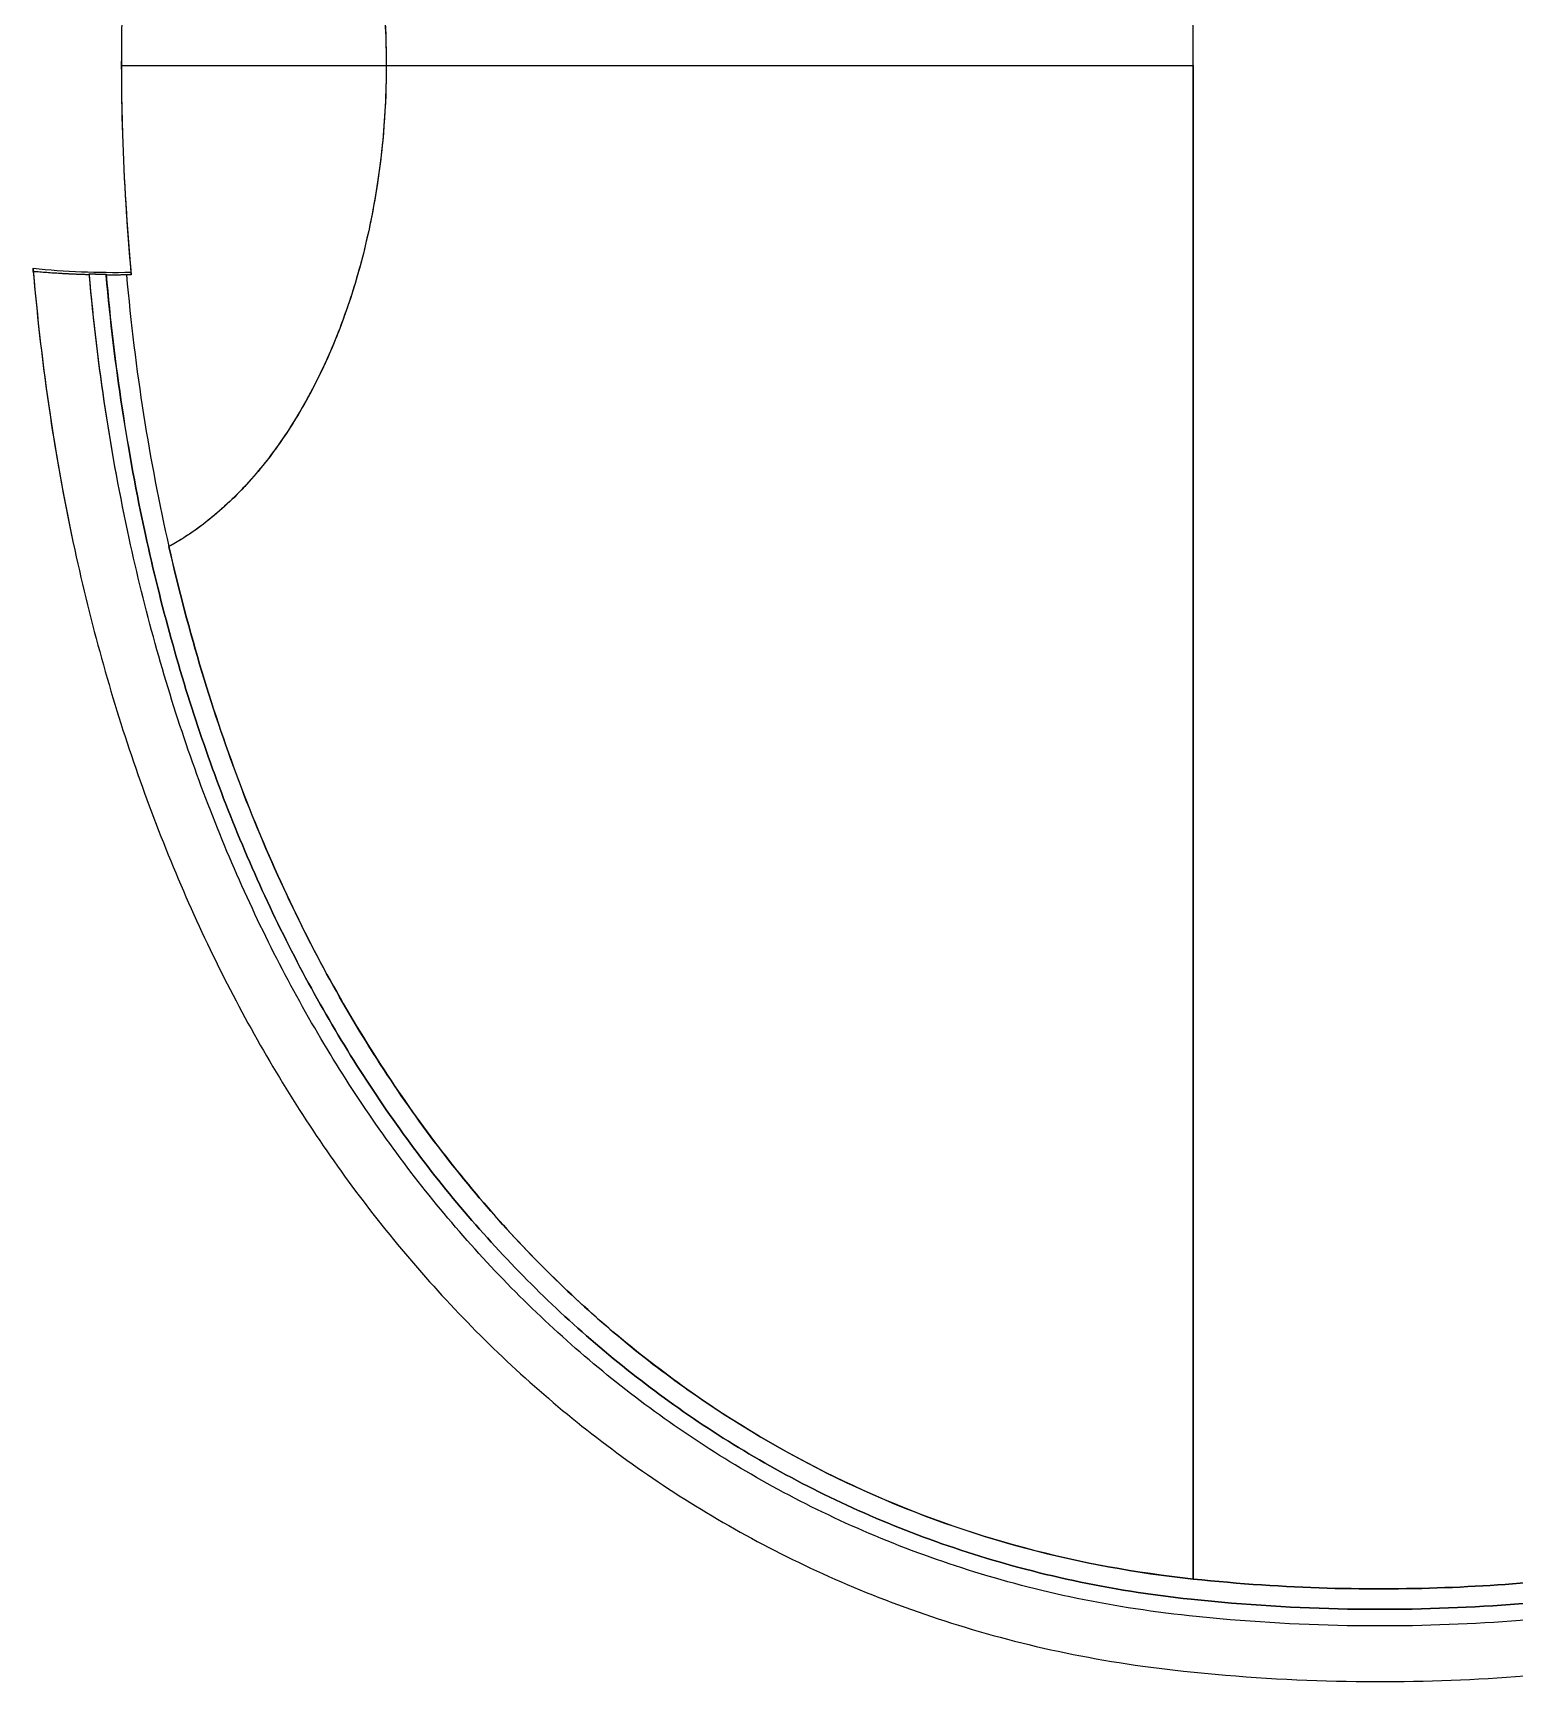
# Model space of a CAD drawing. Header units: millimetres. Extents: x -377 to 377, y -222 to 223.
# Drawn here: x -376.7 to -216.8, y -174.7 to 3.4 of the extents above; entities that cross this region are included whole.
import ezdxf

# ---------------------------------------------------------------- set-up
doc = ezdxf.new("R2010")
doc.units = ezdxf.units.MM
doc.layers.add('TOP_PLATE_ORIENTED', color=7, linetype='CONTINUOUS')

msp = doc.modelspace()

# ---------------------------------------------------------------- linework, layer by layer
at = {"layer": 'TOP_PLATE_ORIENTED'}
for p, q in [((-366.07, -22.67, -135.55), (-366.07, -22.38, -140.61)), ((-366.07, -22.67, -135.55), (-366.07, -22.38, -140.61)), ((-251.73, -165.55, -137.21), (-251.73, -165.55, -135.61)), ((-251.73, -165.55, -137.21), (-251.73, -165.55, -135.61)), ((-251.92, -167.34, -137.21), (-251.92, -167.34, -135.61)), ((-251.92, -167.34, -137.21), (-251.92, -167.34, -135.61)), ((-252.55, -173.31, -140.61), (-252.55, -173.31, -135.61)), ((-252.55, -173.31, -140.61), (-252.55, -173.31, -135.61))]:
    msp.add_line(p, q, dxfattribs=at)
for points, knots in [([(-251.5, -0.07, -130.34), (-251.5, 29.73, -130.34), (-251.5, 59.52, -131.25), (-251.5, 87.35, -133), (-251.5, 115.17, -134.75), (-251.5, 141.04, -137.34), (-251.5, 163.23, -140.61)], [0, 0, 0, 0, 0.5, 0.5, 0.5, 1, 1, 1, 1]), ([(-251.5, -0.07, -125.34), (-251.5, 29.73, -125.34), (-251.5, 59.52, -126.25), (-251.5, 87.35, -128), (-251.5, 115.17, -129.75), (-251.5, 141.04, -132.34), (-251.5, 163.23, -135.61)], [0, 0, 0, 0, 0.5, 0.5, 0.5, 1, 1, 1, 1]), ([(-251.5, -0.07, -125.34), (-251.5, 29.73, -125.34), (-251.5, 59.52, -126.25), (-251.5, 87.35, -128), (-251.5, 115.17, -129.75), (-251.5, 141.04, -132.34), (-251.5, 163.23, -135.61)], [0, 0, 0, 0, 0.5, 0.5, 0.5, 1, 1, 1, 1]), ([(-251.5, -0.07, -130.34), (-251.5, 29.73, -130.34), (-251.5, 59.52, -131.25), (-251.5, 87.35, -133), (-251.5, 115.17, -134.75), (-251.5, 141.04, -137.34), (-251.5, 163.23, -140.61)], [0, 0, 0, 0, 0.5, 0.5, 0.5, 1, 1, 1, 1]), ([(-361.99, 51.85, -140.61), (-360.45, 51, -140.4), (-359, 50.02, -140.21), (-357.63, 48.91, -140.02), (-356.25, 47.8, -139.83), (-354.94, 46.57, -139.66), (-353.73, 45.26, -139.49), (-352.52, 43.96, -139.32), (-351.4, 42.58, -139.17), (-350.37, 41.15, -139.03), (-349.34, 39.72, -138.88), (-348.4, 38.23, -138.75), (-347.54, 36.73, -138.63), (-346.67, 35.22, -138.51), (-345.89, 33.68, -138.4), (-345.16, 32.09, -138.3), (-343.69, 28.89, -138.09), (-342.43, 25.46, -137.91), (-341.36, 21.51, -137.76), (-340.82, 19.54, -137.68), (-340.34, 17.44, -137.62), (-339.92, 15.18, -137.56), (-339.51, 12.92, -137.5), (-339.17, 10.51, -137.45), (-338.93, 7.97, -137.41), (-338.69, 5.43, -137.38), (-338.55, 2.76, -137.36), (-338.55, -0.07, -137.36)], [0, 0, 0, 0, 0.1, 0.1, 0.1, 0.2, 0.2, 0.2, 0.3, 0.3, 0.3, 0.4, 0.4, 0.4, 0.5, 0.5, 0.5, 0.7, 0.7, 0.7, 0.8, 0.8, 0.8, 0.9, 0.9, 0.9, 1, 1, 1, 1]), ([(-361.99, 51.85, -140.61), (-360.03, 50.77, -140.61), (-358.55, 49.69, -140.61), (-357.25, 48.6, -140.61), (-355.95, 47.52, -140.61), (-354.83, 46.44, -140.61), (-353.82, 45.36, -140.61), (-351.79, 43.2, -140.61), (-350.21, 41.03, -140.61), (-348.83, 38.87, -140.61), (-347.46, 36.71, -140.61), (-346.3, 34.54, -140.61), (-345.29, 32.38, -140.61), (-344.28, 30.22, -140.61), (-343.43, 28.05, -140.61), (-342.69, 25.89, -140.61), (-341.22, 21.57, -140.61), (-340.21, 17.24, -140.61), (-339.54, 12.91, -140.61), (-338.87, 8.59, -140.61), (-338.55, 4.26, -140.61), (-338.55, -0.07, -140.61), (-338.55, -4.39, -140.61), (-338.87, -8.72, -140.61), (-339.54, -13.04, -140.61), (-340.21, -17.37, -140.61), (-341.22, -21.7, -140.61), (-342.69, -26.02, -140.61), (-343.43, -28.19, -140.61), (-344.28, -30.35, -140.61), (-345.29, -32.51, -140.61), (-346.3, -34.68, -140.61), (-347.46, -36.84, -140.61), (-348.83, -39, -140.61), (-350.21, -41.16, -140.61), (-351.79, -43.33, -140.61), (-353.82, -45.49, -140.61), (-354.83, -46.57, -140.61), (-355.95, -47.65, -140.61), (-357.25, -48.74, -140.61), (-358.55, -49.82, -140.61), (-360.03, -50.9, -140.61), (-361.99, -51.98, -140.61)], [0, 0, 0, 0, 0.03125, 0.03125, 0.03125, 0.0625, 0.0625, 0.0625, 0.125, 0.125, 0.125, 0.1875, 0.1875, 0.1875, 0.25, 0.25, 0.25, 0.375, 0.375, 0.375, 0.5, 0.5, 0.5, 0.625, 0.625, 0.625, 0.75, 0.75, 0.75, 0.8125, 0.8125, 0.8125, 0.875, 0.875, 0.875, 0.9375, 0.9375, 0.9375, 0.96875, 0.96875, 0.96875, 1, 1, 1, 1]), ([(-361.99, 51.85, -140.61), (-360.45, 51, -140.4), (-359, 50.02, -140.21), (-357.63, 48.91, -140.02), (-356.25, 47.8, -139.83), (-354.94, 46.57, -139.66), (-353.73, 45.26, -139.49), (-352.52, 43.96, -139.32), (-351.4, 42.58, -139.17), (-350.37, 41.15, -139.03), (-349.34, 39.72, -138.88), (-348.4, 38.23, -138.75), (-347.54, 36.73, -138.63), (-346.67, 35.22, -138.51), (-345.89, 33.68, -138.4), (-345.16, 32.09, -138.3), (-343.69, 28.89, -138.09), (-342.43, 25.46, -137.91), (-341.36, 21.51, -137.76), (-340.82, 19.54, -137.68), (-340.34, 17.44, -137.62), (-339.92, 15.18, -137.56), (-339.51, 12.92, -137.5), (-339.17, 10.51, -137.45), (-338.93, 7.97, -137.41), (-338.69, 5.43, -137.38), (-338.55, 2.76, -137.36), (-338.55, -0.07, -137.36)], [0, 0, 0, 0, 0.1, 0.1, 0.1, 0.2, 0.2, 0.2, 0.3, 0.3, 0.3, 0.4, 0.4, 0.4, 0.5, 0.5, 0.5, 0.7, 0.7, 0.7, 0.8, 0.8, 0.8, 0.9, 0.9, 0.9, 1, 1, 1, 1]), ([(-361.99, 51.85, -140.61), (-360.03, 50.77, -140.61), (-358.55, 49.69, -140.61), (-357.25, 48.6, -140.61), (-355.95, 47.52, -140.61), (-354.83, 46.44, -140.61), (-353.82, 45.36, -140.61), (-351.79, 43.2, -140.61), (-350.21, 41.03, -140.61), (-348.83, 38.87, -140.61), (-347.46, 36.71, -140.61), (-346.3, 34.54, -140.61), (-345.29, 32.38, -140.61), (-344.28, 30.22, -140.61), (-343.43, 28.05, -140.61), (-342.69, 25.89, -140.61), (-341.22, 21.57, -140.61), (-340.21, 17.24, -140.61), (-339.54, 12.91, -140.61), (-338.87, 8.59, -140.61), (-338.55, 4.26, -140.61), (-338.55, -0.07, -140.61), (-338.55, -4.39, -140.61), (-338.87, -8.72, -140.61), (-339.54, -13.04, -140.61), (-340.21, -17.37, -140.61), (-341.22, -21.7, -140.61), (-342.69, -26.02, -140.61), (-343.43, -28.19, -140.61), (-344.28, -30.35, -140.61), (-345.29, -32.51, -140.61), (-346.3, -34.68, -140.61), (-347.46, -36.84, -140.61), (-348.83, -39, -140.61), (-350.21, -41.16, -140.61), (-351.79, -43.33, -140.61), (-353.82, -45.49, -140.61), (-354.83, -46.57, -140.61), (-355.95, -47.65, -140.61), (-357.25, -48.74, -140.61), (-358.55, -49.82, -140.61), (-360.03, -50.9, -140.61), (-361.99, -51.98, -140.61)], [0, 0, 0, 0, 0.03125, 0.03125, 0.03125, 0.0625, 0.0625, 0.0625, 0.125, 0.125, 0.125, 0.1875, 0.1875, 0.1875, 0.25, 0.25, 0.25, 0.375, 0.375, 0.375, 0.5, 0.5, 0.5, 0.625, 0.625, 0.625, 0.75, 0.75, 0.75, 0.8125, 0.8125, 0.8125, 0.875, 0.875, 0.875, 0.9375, 0.9375, 0.9375, 0.96875, 0.96875, 0.96875, 1, 1, 1, 1]), ([(-366.07, -22.38, -140.61), (-366.49, -17.42, -140.61), (-366.81, -12.47, -140.61), (-366.97, -7.5, -140.61), (-367.13, -2.54, -140.61), (-367.13, 2.43, -140.61), (-366.97, 7.39, -140.61), (-366.81, 12.35, -140.61), (-366.49, 17.3, -140.61), (-366.07, 22.25, -140.61)], [0, 0, 0, 0, 0.333333, 0.333333, 0.333333, 0.666667, 0.666667, 0.666667, 1, 1, 1, 1]), ([(-366.07, -22.38, -140.61), (-366.49, -17.42, -140.61), (-366.81, -12.47, -140.61), (-366.97, -7.5, -140.61), (-367.13, -2.54, -140.61), (-367.13, 2.43, -140.61), (-366.97, 7.39, -140.61), (-366.81, 12.35, -140.61), (-366.49, 17.3, -140.61), (-366.07, 22.25, -140.61)], [0, 0, 0, 0, 0.333333, 0.333333, 0.333333, 0.666667, 0.666667, 0.666667, 1, 1, 1, 1]), ([(-366.07, 22.54, -135.55), (-366.29, 19.99, -135.55), (-366.49, 17.45, -135.55), (-366.64, 14.92, -135.55), (-366.96, 9.87, -135.55), (-367.12, 4.87, -135.56), (-367.12, -0.07, -135.56)], [0, 0, 0, 0, 0.333333, 0.333333, 0.333333, 1, 1, 1, 1]), ([(-366.07, 22.54, -135.55), (-366.29, 19.99, -135.55), (-366.49, 17.45, -135.55), (-366.64, 14.92, -135.55), (-366.96, 9.87, -135.55), (-367.12, 4.87, -135.56), (-367.12, -0.07, -135.56)], [0, 0, 0, 0, 0.333333, 0.333333, 0.333333, 1, 1, 1, 1]), ([(-367.12, -0.07, -135.56), (-367.12, -2.53, -135.56), (-367.08, -5.02, -135.56), (-367, -7.52, -135.56), (-366.84, -12.51, -135.55), (-366.52, -17.57, -135.55), (-366.07, -22.67, -135.55)], [0, 0, 0, 0, 0.333333, 0.333333, 0.333333, 1, 1, 1, 1]), ([(-367.12, -0.07, -135.56), (-367.12, -2.53, -135.56), (-367.08, -5.02, -135.56), (-367, -7.52, -135.56), (-366.84, -12.51, -135.55), (-366.52, -17.57, -135.55), (-366.07, -22.67, -135.55)], [0, 0, 0, 0, 0.333333, 0.333333, 0.333333, 1, 1, 1, 1]), ([(-338.55, -0.07, -137.36), (-338.55, -3.08, -137.36), (-338.7, -5.93, -137.38), (-338.98, -8.65, -137.42), (-339.26, -11.38, -137.46), (-339.65, -13.99, -137.52), (-340.13, -16.42, -137.59), (-340.61, -18.84, -137.65), (-341.17, -21.09, -137.73), (-341.8, -23.2, -137.82), (-342.42, -25.3, -137.91), (-343.1, -27.27, -138.01), (-343.85, -29.15, -138.11), (-344.59, -31.03, -138.22), (-345.39, -32.81, -138.33), (-346.28, -34.55, -138.46), (-347.18, -36.29, -138.58), (-348.15, -37.99, -138.72), (-349.24, -39.63, -138.87), (-350.33, -41.28, -139.02), (-351.52, -42.88, -139.19), (-352.84, -44.4, -139.37), (-354.15, -45.91, -139.55), (-355.59, -47.34, -139.74), (-357.11, -48.62, -139.95), (-358.64, -49.9, -140.16), (-360.25, -51.02, -140.38), (-361.99, -51.98, -140.61)], [0, 0, 0, 0, 0.111111, 0.111111, 0.111111, 0.222222, 0.222222, 0.222222, 0.333333, 0.333333, 0.333333, 0.444444, 0.444444, 0.444444, 0.555556, 0.555556, 0.555556, 0.666667, 0.666667, 0.666667, 0.777778, 0.777778, 0.777778, 0.888889, 0.888889, 0.888889, 1, 1, 1, 1]), ([(-338.55, -0.07, -137.36), (-338.55, -3.08, -137.36), (-338.7, -5.93, -137.38), (-338.98, -8.65, -137.42), (-339.26, -11.38, -137.46), (-339.65, -13.99, -137.52), (-340.13, -16.42, -137.59), (-340.61, -18.84, -137.65), (-341.17, -21.09, -137.73), (-341.8, -23.2, -137.82), (-342.42, -25.3, -137.91), (-343.1, -27.27, -138.01), (-343.85, -29.15, -138.11), (-344.59, -31.03, -138.22), (-345.39, -32.81, -138.33), (-346.28, -34.55, -138.46), (-347.18, -36.29, -138.58), (-348.15, -37.99, -138.72), (-349.24, -39.63, -138.87), (-350.33, -41.28, -139.02), (-351.52, -42.88, -139.19), (-352.84, -44.4, -139.37), (-354.15, -45.91, -139.55), (-355.59, -47.34, -139.74), (-357.11, -48.62, -139.95), (-358.64, -49.9, -140.16), (-360.25, -51.02, -140.38), (-361.99, -51.98, -140.61)], [0, 0, 0, 0, 0.111111, 0.111111, 0.111111, 0.222222, 0.222222, 0.222222, 0.333333, 0.333333, 0.333333, 0.444444, 0.444444, 0.444444, 0.555556, 0.555556, 0.555556, 0.666667, 0.666667, 0.666667, 0.777778, 0.777778, 0.777778, 0.888889, 0.888889, 0.888889, 1, 1, 1, 1]), ([(-251.5, -163.37, -135.61), (-251.5, -141.17, -132.34), (-251.5, -115.3, -129.75), (-251.5, -87.48, -128), (-251.5, -59.65, -126.25), (-251.5, -29.86, -125.34), (-251.5, -0.07, -125.34)], [0, 0, 0, 0, 0.5, 0.5, 0.5, 1, 1, 1, 1]), ([(-251.5, -163.37, -135.61), (-251.5, -141.17, -132.34), (-251.5, -115.3, -129.75), (-251.5, -87.48, -128), (-251.5, -59.65, -126.25), (-251.5, -29.86, -125.34), (-251.5, -0.07, -125.34)], [0, 0, 0, 0, 0.5, 0.5, 0.5, 1, 1, 1, 1]), ([(-251.5, -0.07, -130.34), (-251.5, -29.86, -130.34), (-251.5, -59.65, -131.25), (-251.5, -87.48, -133), (-251.5, -115.3, -134.75), (-251.5, -141.17, -137.34), (-251.5, -163.37, -140.61)], [0, 0, 0, 0, 0.5, 0.5, 0.5, 1, 1, 1, 1]), ([(-251.5, -0.07, -130.34), (-251.5, -29.86, -130.34), (-251.5, -59.65, -131.25), (-251.5, -87.48, -133), (-251.5, -115.3, -134.75), (-251.5, -141.17, -137.34), (-251.5, -163.37, -140.61)], [0, 0, 0, 0, 0.5, 0.5, 0.5, 1, 1, 1, 1]), ([(-376.65, -21.96, -140.61), (-375.76, -32.63, -140.61), (-374.23, -42.74, -140.61), (-372.15, -52.34, -140.61), (-370.42, -60.31, -140.61), (-368.3, -67.93, -140.61), (-365.81, -75.21, -140.61), (-363.32, -82.49, -140.61), (-360.46, -89.45, -140.61), (-357.24, -96.07, -140.61), (-354.02, -102.7, -140.61), (-350.43, -108.99, -140.61), (-346.47, -114.95, -140.61), (-342.51, -120.91, -140.61), (-338.17, -126.53, -140.61), (-333.43, -131.79, -140.61), (-328.69, -137.05, -140.61), (-323.55, -141.95, -140.61), (-317.96, -146.45, -140.61), (-312.37, -150.94, -140.61), (-306.34, -155.03, -140.61), (-299.76, -158.64, -140.61), (-293.19, -162.25, -140.61), (-286.08, -165.38, -140.61), (-278.29, -167.89, -140.61), (-270.5, -170.41, -140.61), (-262.02, -172.31, -140.61), (-252.55, -173.31, -140.61)], [0, 0, 0, 0, 0.130938, 0.130938, 0.130938, 0.239571, 0.239571, 0.239571, 0.348203, 0.348203, 0.348203, 0.456836, 0.456836, 0.456836, 0.565469, 0.565469, 0.565469, 0.674102, 0.674102, 0.674102, 0.782734, 0.782734, 0.782734, 0.891367, 0.891367, 0.891367, 1, 1, 1, 1]), ([(-376.65, -21.96, -140.61), (-375.76, -32.63, -140.61), (-374.23, -42.74, -140.61), (-372.15, -52.34, -140.61), (-370.42, -60.31, -140.61), (-368.3, -67.93, -140.61), (-365.81, -75.21, -140.61), (-363.32, -82.49, -140.61), (-360.46, -89.45, -140.61), (-357.24, -96.07, -140.61), (-354.02, -102.7, -140.61), (-350.43, -108.99, -140.61), (-346.47, -114.95, -140.61), (-342.51, -120.91, -140.61), (-338.17, -126.53, -140.61), (-333.43, -131.79, -140.61), (-328.69, -137.05, -140.61), (-323.55, -141.95, -140.61), (-317.96, -146.45, -140.61), (-312.37, -150.94, -140.61), (-306.34, -155.03, -140.61), (-299.76, -158.64, -140.61), (-293.19, -162.25, -140.61), (-286.08, -165.38, -140.61), (-278.29, -167.89, -140.61), (-270.5, -170.41, -140.61), (-262.02, -172.31, -140.61), (-252.55, -173.31, -140.61)], [0, 0, 0, 0, 0.130938, 0.130938, 0.130938, 0.239571, 0.239571, 0.239571, 0.348203, 0.348203, 0.348203, 0.456836, 0.456836, 0.456836, 0.565469, 0.565469, 0.565469, 0.674102, 0.674102, 0.674102, 0.782734, 0.782734, 0.782734, 0.891367, 0.891367, 0.891367, 1, 1, 1, 1]), ([(-376.62, -22.31, -135.61), (-375.72, -32.86, -135.61), (-374.21, -42.85, -135.61), (-372.15, -52.34, -135.61), (-370.42, -60.31, -135.61), (-368.3, -67.93, -135.61), (-365.81, -75.21, -135.61), (-363.32, -82.49, -135.61), (-360.46, -89.45, -135.61), (-357.24, -96.07, -135.61), (-354.02, -102.7, -135.61), (-350.43, -108.99, -135.61), (-346.47, -114.95, -135.61), (-342.51, -120.91, -135.61), (-338.17, -126.53, -135.61), (-333.43, -131.79, -135.61), (-328.69, -137.05, -135.61), (-323.55, -141.95, -135.61), (-317.96, -146.45, -135.61), (-312.37, -150.94, -135.61), (-306.34, -155.03, -135.61), (-299.76, -158.64, -135.61), (-293.19, -162.25, -135.61), (-286.08, -165.38, -135.61), (-278.29, -167.89, -135.61), (-270.5, -170.41, -135.61), (-262.02, -172.31, -135.61), (-252.55, -173.31, -135.61)], [0, 0, 0, 0, 0.129679, 0.129679, 0.129679, 0.238469, 0.238469, 0.238469, 0.347259, 0.347259, 0.347259, 0.456049, 0.456049, 0.456049, 0.564839, 0.564839, 0.564839, 0.673629, 0.673629, 0.673629, 0.78242, 0.78242, 0.78242, 0.89121, 0.89121, 0.89121, 1, 1, 1, 1]), ([(-376.62, -22.31, -135.61), (-375.72, -32.86, -135.61), (-374.21, -42.85, -135.61), (-372.15, -52.34, -135.61), (-370.42, -60.31, -135.61), (-368.3, -67.93, -135.61), (-365.81, -75.21, -135.61), (-363.32, -82.49, -135.61), (-360.46, -89.45, -135.61), (-357.24, -96.07, -135.61), (-354.02, -102.7, -135.61), (-350.43, -108.99, -135.61), (-346.47, -114.95, -135.61), (-342.51, -120.91, -135.61), (-338.17, -126.53, -135.61), (-333.43, -131.79, -135.61), (-328.69, -137.05, -135.61), (-323.55, -141.95, -135.61), (-317.96, -146.45, -135.61), (-312.37, -150.94, -135.61), (-306.34, -155.03, -135.61), (-299.76, -158.64, -135.61), (-293.19, -162.25, -135.61), (-286.08, -165.38, -135.61), (-278.29, -167.89, -135.61), (-270.5, -170.41, -135.61), (-262.02, -172.31, -135.61), (-252.55, -173.31, -135.61)], [0, 0, 0, 0, 0.129679, 0.129679, 0.129679, 0.238469, 0.238469, 0.238469, 0.347259, 0.347259, 0.347259, 0.456049, 0.456049, 0.456049, 0.564839, 0.564839, 0.564839, 0.673629, 0.673629, 0.673629, 0.78242, 0.78242, 0.78242, 0.89121, 0.89121, 0.89121, 1, 1, 1, 1]), ([(-251.92, -167.34, -137.21), (-260.97, -166.38, -137.21), (-269.03, -164.58, -137.21), (-276.44, -162.18, -137.21), (-283.86, -159.79, -137.21), (-290.62, -156.82, -137.21), (-296.87, -153.38, -137.21), (-303.13, -149.95, -137.21), (-308.88, -146.06, -137.21), (-314.2, -141.77, -137.21), (-319.53, -137.49, -137.21), (-324.44, -132.81, -137.21), (-328.97, -127.78, -137.21), (-333.51, -122.75, -137.21), (-337.67, -117.36, -137.21), (-341.47, -111.63, -137.21), (-345.28, -105.9, -137.21), (-348.74, -99.84, -137.21), (-351.84, -93.45, -137.21), (-354.96, -87.06, -137.21), (-357.72, -80.33, -137.21), (-360.13, -73.27, -137.21), (-362.54, -66.21, -137.21), (-364.6, -58.82, -137.21), (-366.28, -51.07, -137.21), (-368.24, -42.06, -137.21), (-369.69, -32.57, -137.21), (-370.58, -22.56, -137.21)], [0, 0, 0, 0, 0.109136, 0.109136, 0.109136, 0.218272, 0.218272, 0.218272, 0.327407, 0.327407, 0.327407, 0.436543, 0.436543, 0.436543, 0.545679, 0.545679, 0.545679, 0.654815, 0.654815, 0.654815, 0.76395, 0.76395, 0.76395, 0.873086, 0.873086, 0.873086, 1, 1, 1, 1]), ([(-251.92, -167.34, -137.21), (-260.97, -166.38, -137.21), (-269.03, -164.58, -137.21), (-276.44, -162.18, -137.21), (-283.86, -159.79, -137.21), (-290.62, -156.82, -137.21), (-296.87, -153.38, -137.21), (-303.13, -149.95, -137.21), (-308.88, -146.06, -137.21), (-314.2, -141.77, -137.21), (-319.53, -137.49, -137.21), (-324.44, -132.81, -137.21), (-328.97, -127.78, -137.21), (-333.51, -122.75, -137.21), (-337.67, -117.36, -137.21), (-341.47, -111.63, -137.21), (-345.28, -105.9, -137.21), (-348.74, -99.84, -137.21), (-351.84, -93.45, -137.21), (-354.96, -87.06, -137.21), (-357.72, -80.33, -137.21), (-360.13, -73.27, -137.21), (-362.54, -66.21, -137.21), (-364.6, -58.82, -137.21), (-366.28, -51.07, -137.21), (-368.24, -42.06, -137.21), (-369.69, -32.57, -137.21), (-370.58, -22.56, -137.21)], [0, 0, 0, 0, 0.109136, 0.109136, 0.109136, 0.218272, 0.218272, 0.218272, 0.327407, 0.327407, 0.327407, 0.436543, 0.436543, 0.436543, 0.545679, 0.545679, 0.545679, 0.654815, 0.654815, 0.654815, 0.76395, 0.76395, 0.76395, 0.873086, 0.873086, 0.873086, 1, 1, 1, 1]), ([(-251.92, -167.34, -135.61), (-260.97, -166.38, -135.61), (-269.03, -164.58, -135.61), (-276.44, -162.18, -135.61), (-283.86, -159.79, -135.61), (-290.62, -156.82, -135.61), (-296.87, -153.38, -135.61), (-303.13, -149.95, -135.61), (-308.88, -146.06, -135.61), (-314.2, -141.77, -135.61), (-319.53, -137.49, -135.61), (-324.44, -132.81, -135.61), (-328.97, -127.78, -135.61), (-333.51, -122.75, -135.61), (-337.67, -117.36, -135.61), (-341.47, -111.63, -135.61), (-345.28, -105.9, -135.61), (-348.74, -99.84, -135.61), (-351.84, -93.45, -135.61), (-354.96, -87.06, -135.61), (-357.72, -80.33, -135.61), (-360.13, -73.27, -135.61), (-362.54, -66.21, -135.61), (-364.6, -58.82, -135.61), (-366.28, -51.07, -135.61), (-368.24, -42.09, -135.61), (-369.69, -32.63, -135.61), (-370.57, -22.66, -135.61)], [0, 0, 0, 0, 0.109181, 0.109181, 0.109181, 0.218362, 0.218362, 0.218362, 0.327542, 0.327542, 0.327542, 0.436723, 0.436723, 0.436723, 0.545904, 0.545904, 0.545904, 0.655085, 0.655085, 0.655085, 0.764266, 0.764266, 0.764266, 0.873446, 0.873446, 0.873446, 1, 1, 1, 1]), ([(-251.92, -167.34, -135.61), (-260.97, -166.38, -135.61), (-269.03, -164.58, -135.61), (-276.44, -162.18, -135.61), (-283.86, -159.79, -135.61), (-290.62, -156.82, -135.61), (-296.87, -153.38, -135.61), (-303.13, -149.95, -135.61), (-308.88, -146.06, -135.61), (-314.2, -141.77, -135.61), (-319.53, -137.49, -135.61), (-324.44, -132.81, -135.61), (-328.97, -127.78, -135.61), (-333.51, -122.75, -135.61), (-337.67, -117.36, -135.61), (-341.47, -111.63, -135.61), (-345.28, -105.9, -135.61), (-348.74, -99.84, -135.61), (-351.84, -93.45, -135.61), (-354.96, -87.06, -135.61), (-357.72, -80.33, -135.61), (-360.13, -73.27, -135.61), (-362.54, -66.21, -135.61), (-364.6, -58.82, -135.61), (-366.28, -51.07, -135.61), (-368.24, -42.09, -135.61), (-369.69, -32.63, -135.61), (-370.57, -22.66, -135.61)], [0, 0, 0, 0, 0.109181, 0.109181, 0.109181, 0.218362, 0.218362, 0.218362, 0.327542, 0.327542, 0.327542, 0.436723, 0.436723, 0.436723, 0.545904, 0.545904, 0.545904, 0.655085, 0.655085, 0.655085, 0.764266, 0.764266, 0.764266, 0.873446, 0.873446, 0.873446, 1, 1, 1, 1]), ([(-368.77, -22.59, -137.21), (-367.89, -32.46, -137.21), (-366.45, -41.81, -137.21), (-364.52, -50.69, -137.21), (-362.85, -58.37, -137.21), (-360.81, -65.7, -137.21), (-358.43, -72.69, -137.21), (-356.04, -79.68, -137.21), (-353.3, -86.34, -137.21), (-350.23, -92.66, -137.21), (-347.15, -98.99, -137.21), (-343.73, -104.98, -137.21), (-339.97, -110.63, -137.21), (-336.21, -116.29, -137.21), (-332.11, -121.61, -137.21), (-327.64, -126.57, -137.21), (-323.16, -131.54, -137.21), (-318.33, -136.15, -137.21), (-313.08, -140.37, -137.21), (-307.83, -144.59, -137.21), (-302.17, -148.42, -137.21), (-296.01, -151.8, -137.21), (-289.85, -155.19, -137.21), (-283.19, -158.11, -137.21), (-275.89, -160.47, -137.21), (-268.59, -162.83, -137.21), (-260.66, -164.61, -137.21), (-251.73, -165.55, -137.21)], [0, 0, 0, 0, 0.126207, 0.126207, 0.126207, 0.235431, 0.235431, 0.235431, 0.344655, 0.344655, 0.344655, 0.453879, 0.453879, 0.453879, 0.563103, 0.563103, 0.563103, 0.672327, 0.672327, 0.672327, 0.781552, 0.781552, 0.781552, 0.890776, 0.890776, 0.890776, 1, 1, 1, 1]), ([(-368.77, -22.59, -137.21), (-367.89, -32.46, -137.21), (-366.45, -41.81, -137.21), (-364.52, -50.69, -137.21), (-362.85, -58.37, -137.21), (-360.81, -65.7, -137.21), (-358.43, -72.69, -137.21), (-356.04, -79.68, -137.21), (-353.3, -86.34, -137.21), (-350.23, -92.66, -137.21), (-347.15, -98.99, -137.21), (-343.73, -104.98, -137.21), (-339.97, -110.63, -137.21), (-336.21, -116.29, -137.21), (-332.11, -121.61, -137.21), (-327.64, -126.57, -137.21), (-323.16, -131.54, -137.21), (-318.33, -136.15, -137.21), (-313.08, -140.37, -137.21), (-307.83, -144.59, -137.21), (-302.17, -148.42, -137.21), (-296.01, -151.8, -137.21), (-289.85, -155.19, -137.21), (-283.19, -158.11, -137.21), (-275.89, -160.47, -137.21), (-268.59, -162.83, -137.21), (-260.66, -164.61, -137.21), (-251.73, -165.55, -137.21)], [0, 0, 0, 0, 0.126207, 0.126207, 0.126207, 0.235431, 0.235431, 0.235431, 0.344655, 0.344655, 0.344655, 0.453879, 0.453879, 0.453879, 0.563103, 0.563103, 0.563103, 0.672327, 0.672327, 0.672327, 0.781552, 0.781552, 0.781552, 0.890776, 0.890776, 0.890776, 1, 1, 1, 1]), ([(-251.73, -165.55, -135.61), (-260.66, -164.61, -135.61), (-268.59, -162.83, -135.61), (-275.89, -160.47, -135.61), (-283.19, -158.11, -135.61), (-289.85, -155.19, -135.61), (-296.01, -151.8, -135.61), (-302.17, -148.42, -135.61), (-307.83, -144.59, -135.61), (-313.08, -140.37, -135.61), (-318.33, -136.15, -135.61), (-323.16, -131.54, -135.61), (-327.64, -126.57, -135.61), (-332.11, -121.61, -135.61), (-336.21, -116.29, -135.61), (-339.97, -110.63, -135.61), (-343.73, -104.98, -135.61), (-347.15, -98.99, -135.61), (-350.23, -92.66, -135.61), (-353.3, -86.34, -135.61), (-356.04, -79.68, -135.61), (-358.43, -72.69, -135.61), (-360.81, -65.7, -135.61), (-362.85, -58.37, -135.61), (-364.52, -50.69, -135.61), (-366.45, -41.84, -135.61), (-367.88, -32.52, -135.61), (-368.76, -22.69, -135.61)], [0, 0, 0, 0, 0.109268, 0.109268, 0.109268, 0.218536, 0.218536, 0.218536, 0.327804, 0.327804, 0.327804, 0.437072, 0.437072, 0.437072, 0.54634, 0.54634, 0.54634, 0.655608, 0.655608, 0.655608, 0.764877, 0.764877, 0.764877, 0.874145, 0.874145, 0.874145, 1, 1, 1, 1]), ([(-251.73, -165.55, -135.61), (-260.66, -164.61, -135.61), (-268.59, -162.83, -135.61), (-275.89, -160.47, -135.61), (-283.19, -158.11, -135.61), (-289.85, -155.19, -135.61), (-296.01, -151.8, -135.61), (-302.17, -148.42, -135.61), (-307.83, -144.59, -135.61), (-313.08, -140.37, -135.61), (-318.33, -136.15, -135.61), (-323.16, -131.54, -135.61), (-327.64, -126.57, -135.61), (-332.11, -121.61, -135.61), (-336.21, -116.29, -135.61), (-339.97, -110.63, -135.61), (-343.73, -104.98, -135.61), (-347.15, -98.99, -135.61), (-350.23, -92.66, -135.61), (-353.3, -86.34, -135.61), (-356.04, -79.68, -135.61), (-358.43, -72.69, -135.61), (-360.81, -65.7, -135.61), (-362.85, -58.37, -135.61), (-364.52, -50.69, -135.61), (-366.45, -41.84, -135.61), (-367.88, -32.52, -135.61), (-368.76, -22.69, -135.61)], [0, 0, 0, 0, 0.109268, 0.109268, 0.109268, 0.218536, 0.218536, 0.218536, 0.327804, 0.327804, 0.327804, 0.437072, 0.437072, 0.437072, 0.54634, 0.54634, 0.54634, 0.655608, 0.655608, 0.655608, 0.764877, 0.764877, 0.764877, 0.874145, 0.874145, 0.874145, 1, 1, 1, 1]), ([(-366.57, -22.67, -135.61), (-365.65, -32.99, -135.61), (-364.1, -42.73, -135.61), (-361.99, -51.99, -135.61), (-359.88, -61.24, -135.61), (-357.22, -70.01, -135.61), (-354.16, -78.04, -135.61), (-351.1, -86.07, -135.61), (-347.65, -93.35, -135.61), (-343.89, -100.03, -135.61), (-340.13, -106.71, -135.61), (-336.06, -112.77, -135.61), (-331.73, -118.28, -135.61), (-327.41, -123.79, -135.61), (-322.83, -128.74, -135.61), (-318.05, -133.18, -135.61), (-313.26, -137.61, -135.61), (-308.27, -141.53, -135.61), (-303.06, -144.97, -135.61), (-297.86, -148.42, -135.61), (-292.44, -151.4, -135.61), (-286.84, -153.91, -135.61), (-281.24, -156.43, -135.61), (-275.46, -158.48, -135.61), (-269.56, -160.05, -135.61), (-263.66, -161.62, -135.61), (-257.65, -162.71, -135.61), (-251.5, -163.37, -135.61)], [0, 0, 0, 0, 0.111111, 0.111111, 0.111111, 0.222222, 0.222222, 0.222222, 0.333333, 0.333333, 0.333333, 0.444444, 0.444444, 0.444444, 0.555556, 0.555556, 0.555556, 0.666667, 0.666667, 0.666667, 0.777778, 0.777778, 0.777778, 0.888889, 0.888889, 0.888889, 1, 1, 1, 1]), ([(-366.57, -22.67, -135.61), (-365.65, -32.99, -135.61), (-364.1, -42.73, -135.61), (-361.99, -51.99, -135.61), (-359.88, -61.24, -135.61), (-357.22, -70.01, -135.61), (-354.16, -78.04, -135.61), (-351.1, -86.07, -135.61), (-347.65, -93.35, -135.61), (-343.89, -100.03, -135.61), (-340.13, -106.71, -135.61), (-336.06, -112.77, -135.61), (-331.73, -118.28, -135.61), (-327.41, -123.79, -135.61), (-322.83, -128.74, -135.61), (-318.05, -133.18, -135.61), (-313.26, -137.61, -135.61), (-308.27, -141.53, -135.61), (-303.06, -144.97, -135.61), (-297.86, -148.42, -135.61), (-292.44, -151.4, -135.61), (-286.84, -153.91, -135.61), (-281.24, -156.43, -135.61), (-275.46, -158.48, -135.61), (-269.56, -160.05, -135.61), (-263.66, -161.62, -135.61), (-257.65, -162.71, -135.61), (-251.5, -163.37, -135.61)], [0, 0, 0, 0, 0.111111, 0.111111, 0.111111, 0.222222, 0.222222, 0.222222, 0.333333, 0.333333, 0.333333, 0.444444, 0.444444, 0.444444, 0.555556, 0.555556, 0.555556, 0.666667, 0.666667, 0.666667, 0.777778, 0.777778, 0.777778, 0.888889, 0.888889, 0.888889, 1, 1, 1, 1]), ([(-251.5, -163.37, -140.61), (-257.68, -162.71, -140.61), (-263.73, -161.62, -140.61), (-269.67, -160.02, -140.61), (-275.61, -158.43, -140.61), (-281.44, -156.35, -140.61), (-287.06, -153.81, -140.61), (-292.67, -151.28, -140.61), (-298.06, -148.3, -140.61), (-303.24, -144.86, -140.61), (-308.42, -141.41, -140.61), (-313.39, -137.5, -140.61), (-318.16, -133.07, -140.61), (-322.92, -128.65, -140.61), (-327.48, -123.71, -140.61), (-331.79, -118.21, -140.61), (-336.11, -112.71, -140.61), (-340.17, -106.65, -140.61), (-343.93, -99.96, -140.61), (-347.69, -93.28, -140.61), (-351.14, -85.96, -140.61), (-354.18, -77.98, -140.61), (-357.23, -69.99, -140.61), (-359.87, -61.33, -140.61), (-361.99, -51.98, -140.61)], [0, 0, 0, 0, 0.125, 0.125, 0.125, 0.25, 0.25, 0.25, 0.375, 0.375, 0.375, 0.5, 0.5, 0.5, 0.625, 0.625, 0.625, 0.75, 0.75, 0.75, 0.875, 0.875, 0.875, 1, 1, 1, 1]), ([(-251.5, -163.37, -140.61), (-257.68, -162.71, -140.61), (-263.73, -161.62, -140.61), (-269.67, -160.02, -140.61), (-275.61, -158.43, -140.61), (-281.44, -156.35, -140.61), (-287.06, -153.81, -140.61), (-292.67, -151.28, -140.61), (-298.06, -148.3, -140.61), (-303.24, -144.86, -140.61), (-308.42, -141.41, -140.61), (-313.39, -137.5, -140.61), (-318.16, -133.07, -140.61), (-322.92, -128.65, -140.61), (-327.48, -123.71, -140.61), (-331.79, -118.21, -140.61), (-336.11, -112.71, -140.61), (-340.17, -106.65, -140.61), (-343.93, -99.96, -140.61), (-347.69, -93.28, -140.61), (-351.14, -85.96, -140.61), (-354.18, -77.98, -140.61), (-357.23, -69.99, -140.61), (-359.87, -61.33, -140.61), (-361.99, -51.98, -140.61)], [0, 0, 0, 0, 0.125, 0.125, 0.125, 0.25, 0.25, 0.25, 0.375, 0.375, 0.375, 0.5, 0.5, 0.5, 0.625, 0.625, 0.625, 0.75, 0.75, 0.75, 0.875, 0.875, 0.875, 1, 1, 1, 1]), ([(-155.28, -148.87, -140.61), (-168.49, -154.51, -140.61), (-182.79, -158.93, -140.61), (-198.59, -161.63, -140.61), (-206.49, -162.99, -140.61), (-214.76, -163.91, -140.61), (-223.52, -164.27, -140.61), (-232.27, -164.63, -140.61), (-241.5, -164.43, -140.61), (-251.5, -163.37, -140.61)], [0, 0, 0, 0, 0.5, 0.5, 0.5, 0.75, 0.75, 0.75, 1, 1, 1, 1]), ([(-251.5, -163.37, -135.61), (-241.5, -164.43, -135.61), (-232.27, -164.63, -135.61), (-223.52, -164.27, -135.61), (-214.76, -163.91, -135.61), (-206.49, -162.99, -135.61), (-198.59, -161.63, -135.61), (-182.79, -158.93, -135.61), (-168.49, -154.51, -135.61), (-155.28, -148.87, -135.61)], [0, 0, 0, 0, 0.25, 0.25, 0.25, 0.5, 0.5, 0.5, 1, 1, 1, 1]), ([(-251.5, -163.37, -135.61), (-241.5, -164.43, -135.61), (-232.27, -164.63, -135.61), (-223.52, -164.27, -135.61), (-214.76, -163.91, -135.61), (-206.49, -162.99, -135.61), (-198.59, -161.63, -135.61), (-182.79, -158.93, -135.61), (-168.49, -154.51, -135.61), (-155.28, -148.87, -135.61)], [0, 0, 0, 0, 0.25, 0.25, 0.25, 0.5, 0.5, 0.5, 1, 1, 1, 1]), ([(-155.28, -148.87, -140.61), (-168.49, -154.51, -140.61), (-182.79, -158.93, -140.61), (-198.59, -161.63, -140.61), (-206.49, -162.99, -140.61), (-214.76, -163.91, -140.61), (-223.52, -164.27, -140.61), (-232.27, -164.63, -140.61), (-241.5, -164.43, -140.61), (-251.5, -163.37, -140.61)], [0, 0, 0, 0, 0.5, 0.5, 0.5, 0.75, 0.75, 0.75, 1, 1, 1, 1]), ([(-154.29, -150.85, -135.61), (-157.78, -152.34, -135.61), (-161.35, -153.74, -135.61), (-165, -155.06, -135.61), (-173.11, -157.97, -135.61), (-181.63, -160.43, -135.61), (-190.62, -162.34, -135.61), (-199.62, -164.25, -135.61), (-209.1, -165.61, -135.61), (-219.19, -166.25, -135.61), (-229.28, -166.89, -135.61), (-239.99, -166.8, -135.61), (-251.73, -165.55, -135.61)], [0, 0, 0, 0, 0.130315, 0.130315, 0.130315, 0.42021, 0.42021, 0.42021, 0.710105, 0.710105, 0.710105, 1, 1, 1, 1]), ([(-251.73, -165.55, -137.21), (-239.99, -166.8, -137.21), (-229.28, -166.89, -137.21), (-219.19, -166.25, -137.21), (-209.1, -165.61, -137.21), (-199.62, -164.25, -137.21), (-190.62, -162.34, -137.21), (-181.63, -160.43, -137.21), (-173.11, -157.97, -137.21), (-165, -155.06, -137.21), (-161.35, -153.74, -137.21), (-157.78, -152.34, -137.21), (-154.29, -150.85, -137.21)], [0, 0, 0, 0, 0.289895, 0.289895, 0.289895, 0.57979, 0.57979, 0.57979, 0.869685, 0.869685, 0.869685, 1, 1, 1, 1]), ([(-154.29, -150.85, -135.61), (-157.78, -152.34, -135.61), (-161.35, -153.74, -135.61), (-165, -155.06, -135.61), (-173.11, -157.97, -135.61), (-181.63, -160.43, -135.61), (-190.62, -162.34, -135.61), (-199.62, -164.25, -135.61), (-209.1, -165.61, -135.61), (-219.19, -166.25, -135.61), (-229.28, -166.89, -135.61), (-239.99, -166.8, -135.61), (-251.73, -165.55, -135.61)], [0, 0, 0, 0, 0.130315, 0.130315, 0.130315, 0.42021, 0.42021, 0.42021, 0.710105, 0.710105, 0.710105, 1, 1, 1, 1]), ([(-251.73, -165.55, -137.21), (-239.99, -166.8, -137.21), (-229.28, -166.89, -137.21), (-219.19, -166.25, -137.21), (-209.1, -165.61, -137.21), (-199.62, -164.25, -137.21), (-190.62, -162.34, -137.21), (-181.63, -160.43, -137.21), (-173.11, -157.97, -137.21), (-165, -155.06, -137.21), (-161.35, -153.74, -137.21), (-157.78, -152.34, -137.21), (-154.29, -150.85, -137.21)], [0, 0, 0, 0, 0.289895, 0.289895, 0.289895, 0.57979, 0.57979, 0.57979, 0.869685, 0.869685, 0.869685, 1, 1, 1, 1]), ([(-153.61, -152.51, -135.61), (-157.13, -154.02, -135.61), (-160.72, -155.43, -135.61), (-164.39, -156.75, -135.61), (-172.58, -159.7, -135.61), (-181.17, -162.18, -135.61), (-190.25, -164.11, -135.61), (-199.32, -166.03, -135.61), (-208.89, -167.4, -135.61), (-219.08, -168.05, -135.61), (-229.26, -168.69, -135.61), (-240.07, -168.6, -135.61), (-251.92, -167.34, -135.61)], [0, 0, 0, 0, 0.130017, 0.130017, 0.130017, 0.420012, 0.420012, 0.420012, 0.710006, 0.710006, 0.710006, 1, 1, 1, 1]), ([(-153.61, -152.51, -137.21), (-157.13, -154.02, -137.21), (-160.72, -155.43, -137.21), (-164.39, -156.75, -137.21), (-172.58, -159.7, -137.21), (-181.17, -162.18, -137.21), (-190.25, -164.11, -137.21), (-199.32, -166.03, -137.21), (-208.89, -167.4, -137.21), (-219.08, -168.05, -137.21), (-229.26, -168.69, -137.21), (-240.07, -168.6, -137.21), (-251.92, -167.34, -137.21)], [0, 0, 0, 0, 0.130017, 0.130017, 0.130017, 0.420012, 0.420012, 0.420012, 0.710006, 0.710006, 0.710006, 1, 1, 1, 1]), ([(-153.61, -152.51, -135.61), (-157.13, -154.02, -135.61), (-160.72, -155.43, -135.61), (-164.39, -156.75, -135.61), (-172.58, -159.7, -135.61), (-181.17, -162.18, -135.61), (-190.25, -164.11, -135.61), (-199.32, -166.03, -135.61), (-208.89, -167.4, -135.61), (-219.08, -168.05, -135.61), (-229.26, -168.69, -135.61), (-240.07, -168.6, -135.61), (-251.92, -167.34, -135.61)], [0, 0, 0, 0, 0.130017, 0.130017, 0.130017, 0.420012, 0.420012, 0.420012, 0.710006, 0.710006, 0.710006, 1, 1, 1, 1]), ([(-153.61, -152.51, -137.21), (-157.13, -154.02, -137.21), (-160.72, -155.43, -137.21), (-164.39, -156.75, -137.21), (-172.58, -159.7, -137.21), (-181.17, -162.18, -137.21), (-190.25, -164.11, -137.21), (-199.32, -166.03, -137.21), (-208.89, -167.4, -137.21), (-219.08, -168.05, -137.21), (-229.26, -168.69, -137.21), (-240.07, -168.6, -137.21), (-251.92, -167.34, -137.21)], [0, 0, 0, 0, 0.130017, 0.130017, 0.130017, 0.420012, 0.420012, 0.420012, 0.710006, 0.710006, 0.710006, 1, 1, 1, 1]), ([(-252.55, -173.31, -140.61), (-240.35, -174.6, -140.61), (-229.2, -174.7, -140.61), (-218.7, -174.03, -140.61), (-208.2, -173.37, -140.61), (-198.35, -171.96, -140.61), (-189, -169.97, -140.61), (-179.65, -167.99, -140.61), (-170.8, -165.43, -140.61), (-162.36, -162.4, -140.61), (-158.61, -161.05, -140.61), (-154.94, -159.6, -140.61), (-151.35, -158.07, -140.61)], [0, 0, 0, 0, 0.290326, 0.290326, 0.290326, 0.580653, 0.580653, 0.580653, 0.870979, 0.870979, 0.870979, 1, 1, 1, 1]), ([(-252.55, -173.31, -135.61), (-240.35, -174.6, -135.61), (-229.2, -174.7, -135.61), (-218.7, -174.03, -135.61), (-208.2, -173.37, -135.61), (-198.35, -171.96, -135.61), (-189, -169.97, -135.61), (-179.65, -167.99, -135.61), (-170.8, -165.43, -135.61), (-162.36, -162.4, -135.61), (-158.61, -161.05, -135.61), (-154.94, -159.6, -135.61), (-151.35, -158.07, -135.61)], [0, 0, 0, 0, 0.290326, 0.290326, 0.290326, 0.580653, 0.580653, 0.580653, 0.870979, 0.870979, 0.870979, 1, 1, 1, 1]), ([(-252.55, -173.31, -135.61), (-240.35, -174.6, -135.61), (-229.2, -174.7, -135.61), (-218.7, -174.03, -135.61), (-208.2, -173.37, -135.61), (-198.35, -171.96, -135.61), (-189, -169.97, -135.61), (-179.65, -167.99, -135.61), (-170.8, -165.43, -135.61), (-162.36, -162.4, -135.61), (-158.61, -161.05, -135.61), (-154.94, -159.6, -135.61), (-151.35, -158.07, -135.61)], [0, 0, 0, 0, 0.290326, 0.290326, 0.290326, 0.580653, 0.580653, 0.580653, 0.870979, 0.870979, 0.870979, 1, 1, 1, 1]), ([(-252.55, -173.31, -140.61), (-240.35, -174.6, -140.61), (-229.2, -174.7, -140.61), (-218.7, -174.03, -140.61), (-208.2, -173.37, -140.61), (-198.35, -171.96, -140.61), (-189, -169.97, -140.61), (-179.65, -167.99, -140.61), (-170.8, -165.43, -140.61), (-162.36, -162.4, -140.61), (-158.61, -161.05, -140.61), (-154.94, -159.6, -140.61), (-151.35, -158.07, -140.61)], [0, 0, 0, 0, 0.290326, 0.290326, 0.290326, 0.580653, 0.580653, 0.580653, 0.870979, 0.870979, 0.870979, 1, 1, 1, 1])]:
    msp.add_open_spline(points, degree=3, knots=knots, dxfattribs=at)
for points, degree in [([(-367.12, -0.07, -135.56), (-334.47, -0.07, -131.55), (-295.24, -0.07, -128.09), (-251.5, -0.07, -125.34)], 3), ([(-367.12, -0.07, -135.56), (-334.47, -0.07, -131.55), (-295.24, -0.07, -128.09), (-251.5, -0.07, -125.34)], 3), ([(-338.55, -0.07, -137.36), (-312.42, -0.07, -134.69), (-283.14, -0.07, -132.33), (-251.5, -0.07, -130.34)], 3), ([(-338.55, -0.07, -137.36), (-312.42, -0.07, -134.69), (-283.14, -0.07, -132.33), (-251.5, -0.07, -130.34)], 3), ([(-376.65, -21.96, -140.61), (-373.21, -22.3, -140.61), (-369.68, -22.45, -140.61), (-366.07, -22.38, -140.61)], 3), ([(-376.62, -22.31, -135.61), (-376.64, -22.14, -138.09), (-376.65, -21.96, -140.61)], 2), ([(-376.65, -21.96, -140.61), (-373.21, -22.3, -140.61), (-369.68, -22.45, -140.61), (-366.07, -22.38, -140.61)], 3), ([(-376.62, -22.31, -135.61), (-376.64, -22.14, -138.09), (-376.65, -21.96, -140.61)], 2), ([(-370.57, -22.66, -135.61), (-373.68, -22.57, -135.61), (-376.62, -22.31, -135.61)], 2), ([(-370.57, -22.66, -135.61), (-373.68, -22.57, -135.61), (-376.62, -22.31, -135.61)], 2), ([(-370.57, -22.66, -135.61), (-370.58, -22.56, -137.21)], 1), ([(-370.58, -22.56, -137.21), (-369.68, -22.58, -137.21), (-368.77, -22.59, -137.21)], 2), ([(-370.57, -22.66, -135.61), (-370.58, -22.56, -137.21)], 1), ([(-370.58, -22.56, -137.21), (-369.68, -22.58, -137.21), (-368.77, -22.59, -137.21)], 2), ([(-368.77, -22.59, -137.21), (-368.76, -22.69, -135.61)], 1), ([(-368.77, -22.59, -137.21), (-368.76, -22.69, -135.61)], 1), ([(-366.57, -22.67, -135.61), (-367.67, -22.69, -135.61), (-368.76, -22.69, -135.61)], 2), ([(-366.57, -22.67, -135.61), (-367.67, -22.69, -135.61), (-368.76, -22.69, -135.61)], 2), ([(-366.07, -22.67, -135.55), (-366.57, -22.67, -135.61)], 1), ([(-366.07, -22.67, -135.55), (-366.57, -22.67, -135.61)], 1)]:
    msp.add_open_spline(points, degree=degree, dxfattribs=at)

doc.saveas('drawing.dxf')
